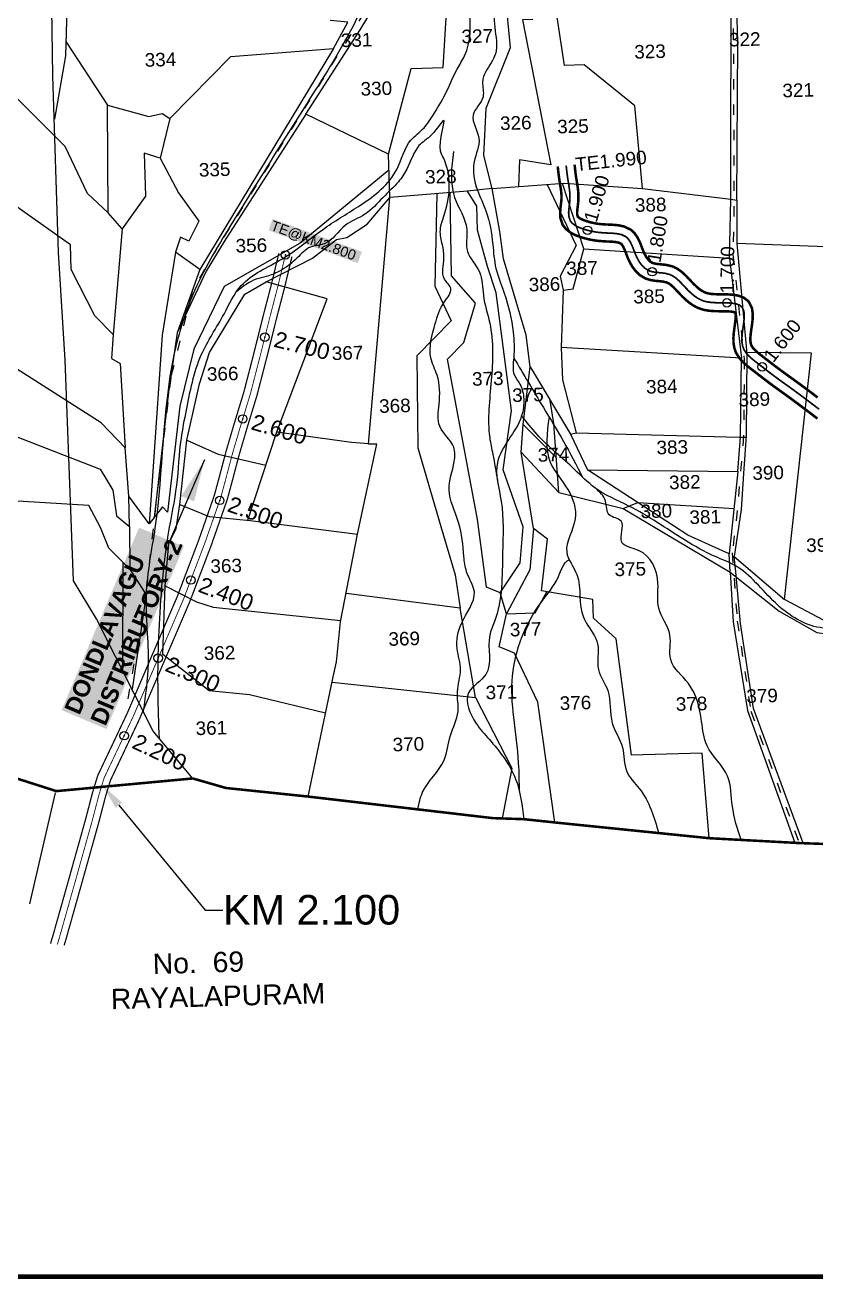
# Model space of a CAD drawing. Header units: millimetres. Extents: x 199160 to 202987, y 1604256 to 1610085.
# Drawn here: x 200035 to 200968, y 1604256 to 1605736 of the extents above; entities that cross this region are included whole.
import ezdxf
from ezdxf import colors
from ezdxf.entities.mleader import LeaderData, LeaderLine
from ezdxf.enums import TextEntityAlignment as Align
from ezdxf.math import Vec2, Vec3

# ---------------------------------------------------------------- set-up
doc = ezdxf.new("R2010")
doc.units = ezdxf.units.MM
doc.header["$PDMODE"] = 32
doc.header["$PDSIZE"] = 10
doc.linetypes.add('ACAD_ISO03W100', pattern=[30, 12, -18])
doc.linetypes.add('HIDDEN2', pattern=[0.1875, 0.125, -0.0625])
for name, color, linetype in [('CANAL1', 7, 'Continuous'), ('CHANAGE', 1, 'Continuous'), ('CSMark', 72, 'Continuous'), ('PLOTS', 7, 'Continuous'), ('PLOTS NO', 7, 'Continuous'), ('RE REMARKS', 7, 'Continuous'), ('ROADS', 1, 'Continuous'), ('STREAMS', 4, 'Continuous'), ('STRUCTURE', 5, 'Continuous'), ('text2', 7, 'Continuous'), ('VILLAGE BOUNDRY', 5, 'Continuous'), ('VILLAGE STONES', 240, 'Continuous')]:
    doc.layers.add(name, color=color, linetype=linetype)
doc.styles.add('FONT1', font='Arial')
doc.styles.get("Standard").update_dxf_attribs({"font": 'arial.ttf'})
doc.dimstyles.get("Standard").update_dxf_attribs({"dimtxt": 0.18, "dimasz": 0.18, "dimexe": 0.18, "dimexo": 0.0625, "dimgap": 0.09, "dimtad": 0, "dimtih": 1, "dimtoh": 1, "dimdec": 4, "dimzin": 0, "dimdsep": 46, "dimtxsty": 'Standard', "dimcen": 0.09, "dimadec": 0, "dimazin": 0, "dimtfac": 1, "dimtdec": 4, "dimtofl": 0, "dimtmove": 0, "dimatfit": 3, "dimfxl": 1, "dimtolj": 1, "dimtzin": 0, "dimarcsym": 0})

msp = doc.modelspace()

# ---------------------------------------------------------------- linework, layer by layer
at = {"color": 5, "const_width": 5.600000000000001}
msp.add_lwpolyline([(199162.9443110251, 1609712.560725356), (202984.0748436668, 1609712.560725356), (202984.0748436668, 1604258.333735846), (199162.9443110251, 1604258.333735846)], close=True, dxfattribs=at)
at = {"layer": 'CANAL1', "color": 200, "linetype": 'ByBlock', "ltscale": 40, "const_width": 3}
for points in [[(200970.243333737, 1605296.164644084), (200966.298707012, 1605299.152579059), (200962.3429432166, 1605302.138767735), (200958.3698940105, 1605305.12221998), (200954.3763369231, 1605308.099696112), (200950.3575868807, 1605311.069007861), (200945.8165870612, 1605314.385226508), (200942.2603991724, 1605316.951961021), (200938.2208603114, 1605319.84995809), (200934.2176899319, 1605322.723160131), (200930.2702530012, 1605325.578247464), (200925.6566267608, 1605328.972083412), (200922.5624355984, 1605331.297191567), (200918.7457446778, 1605334.211429916), (200914.90000237, 1605337.179788369), (200910.9827397423, 1605340.213992907), (200905.9564603526, 1605344.089047972), (200902.9647168493, 1605346.388650017), (200899.2442189456, 1605349.379616689), (200896.0985447465, 1605352.237371565), (200893.7705600327, 1605354.850596472), (200892.1023204229, 1605357.528324708), (200891.3766573342, 1605359.557543424), (200890.8935993677, 1605362.558265421), (200890.8315209708, 1605366.296897501), (200891.1782410692, 1605370.759468227), (200891.9748087462, 1605376.737787259), (200892.6940207789, 1605381.595730396), (200893.4354672567, 1605387.774348864), (200893.677892546, 1605394.323977053), (200892.756878973, 1605401.548264946), (200888.7316984052, 1605409.552817572), (200883.2210296486, 1605413.881463964), (200876.5681587323, 1605416.409750747), (200869.9435692929, 1605417.509742342), (200863.6186656516, 1605417.882510611), (200858.1592490546, 1605417.950049743), (200852.4410397567, 1605417.991676573), (200847.743705665, 1605418.153542609), (200843.6399547107, 1605418.540193938), (200840.1147944004, 1605419.215972466), (200837.1039201837, 1605420.212459731), (200834.0879442452, 1605421.745437464), (200830.9998368515, 1605423.848110356), (200827.7790103341, 1605426.522007445), (200824.4699914546, 1605429.670672407), (200821.2559215713, 1605433.005853915), (200817.5347908386, 1605437.014456771), (200813.6314526693, 1605441.024711592), (200809.1655616652, 1605444.992226972), (200803.9659302388, 1605448.542753506), (200798.72427811, 1605450.96363451), (200791.5947608019, 1605452.665726413), (200785.8742324775, 1605453.306501618), (200781.0666650099, 1605453.756234928), (200777.2469290915, 1605454.378206794), (200775.1905812602, 1605455.036741639), (200772.5275322353, 1605456.652828077), (200770.4109364562, 1605458.707866753), (200768.2185814109, 1605461.661169885), (200766.1055270782, 1605465.388868693), (200764.985784297, 1605467.782406227), (200762.3529854673, 1605474.428088527), (200760.2925277764, 1605479.641608101), (200757.6094630125, 1605485.162173663), (200753.8775605405, 1605490.44876922), (200749.9179344724, 1605494.113309403), (200741.9798191189, 1605497.980583742), (200735.4249509414, 1605499.397506499), (200729.4139472886, 1605499.999940822), (200723.8069192303, 1605500.263272654), (200720.2138528146, 1605500.409699691), (200714.1766395208, 1605500.849299514), (200709.8752576697, 1605501.386880844), (200705.6487488236, 1605502.143450156), (200701.3599585453, 1605503.162791702), (200698.0993451214, 1605504.110631768), (200692.8210067201, 1605506.018925016), (200689.5151277545, 1605507.681171208), (200687.3740541073, 1605509.308660796), (200687.2173959334, 1605509.505011964), (200686.4504679232, 1605511.843066281), (200686.3540494504, 1605514.680766215), (200686.7421598191, 1605519.100530873), (200687.396547844, 1605524.414017638), (200687.8330396992, 1605529.162398452), (200687.8479071315, 1605536.262971763), (200687.357927844, 1605541.903980672), (200686.6249136713, 1605547.127397097), (200685.813743915, 1605552.034170377), (200685.1744441667, 1605555.979066735), (200684.433483278, 1605561.368606614), (200683.8775468773, 1605566.132466277), (200683.3528127603, 1605571.017929967)], [(200969.9606489595, 1605271.283856241), (200966.0177277365, 1605274.267413222), (200962.085397901, 1605277.249565502), (200958.1555257223, 1605280.230878133), (200954.2356866279, 1605283.200030447), (200950.3132262913, 1605286.161078488), (200946.3878927644, 1605289.108699955), (200942.4565082297, 1605292.039822099), (200938.5173574725, 1605294.950320763), (200934.0664129388, 1605298.200773492), (200930.5787347451, 1605300.718060056), (200926.5625248074, 1605303.599320771), (200922.5262304173, 1605306.496296398), (200918.4839819408, 1605309.419958669), (200913.7233732392, 1605312.921916588), (200910.4861689307, 1605315.354490964), (200906.5667993368, 1605318.347129722), (200902.6662332893, 1605321.357804196), (200898.7534157515, 1605324.388565688), (200893.7565396474, 1605328.240952028), (200890.6034961106, 1605330.664537257), (200886.2426254085, 1605334.170309675), (200881.8678760042, 1605338.144644157), (200877.6995385904, 1605342.823714035), (200873.9926795771, 1605348.773675292), (200871.9238600569, 1605354.558849371), (200870.9201390898, 1605360.793893182), (200870.8186361709, 1605366.9068421), (200871.2808896087, 1605372.856421226), (200872.1691912538, 1605379.523212741), (200872.8693159485, 1605384.252229778), (200873.4796615099, 1605389.338358677), (200873.6308555077, 1605393.423181975), (200873.3504955441, 1605395.62228213), (200872.968335025, 1605396.382253996), (200871.3261681635, 1605397.006325743), (200867.7109573611, 1605397.606619773), (200862.9062338455, 1605397.889793806), (200857.9627509454, 1605397.950950257), (200852.0237808689, 1605397.994184159), (200846.4601475768, 1605398.185902109), (200840.8127504191, 1605398.717994247), (200835.0686869518, 1605399.819139843), (200829.3870798163, 1605401.699540268), (200823.8872423424, 1605404.495029541), (200818.9569233813, 1605407.852052697), (200814.4828686244, 1605411.566366996), (200810.3694223736, 1605415.480477056), (200806.7250784287, 1605419.262146085), (200803.0378367783, 1605423.234241792), (200799.805713839, 1605426.554896072), (200796.8349582554, 1605429.194127182), (200794.0654283188, 1605431.085278442), (200792.14472189, 1605431.972365489), (200788.1464771598, 1605432.926901356), (200783.8294875032, 1605433.410461575), (200778.5251684165, 1605433.906664488), (200772.5641390493, 1605434.877305557), (200766.8374187397, 1605436.711258361), (200760.2181706936, 1605440.728186663), (200755.3172490519, 1605445.486574458), (200751.4263057331, 1605450.728031636), (200748.3210537011, 1605456.20609442), (200746.614215703, 1605459.854593773), (200743.7589760031, 1605467.061758908), (200741.9720120634, 1605471.583247544), (200740.3323808951, 1605474.956886333), (200738.7505020826, 1605477.197768447), (200738.5020655276, 1605477.427690597), (200735.3925469535, 1605478.942579315), (200732.3049433596, 1605479.610006284), (200727.9465663327, 1605480.046811195), (200722.9305932163, 1605480.282384367), (200719.0801471854, 1605480.439300309), (200712.2089603733, 1605480.939625934), (200706.8709756962, 1605481.606760589), (200701.5711357914, 1605482.555462314), (200696.2530921761, 1605483.819432443), (200691.9016548785, 1605485.084368232), (200684.9008075448, 1605487.615405214), (200678.8816030839, 1605490.641952707), (200673.2912602456, 1605494.891327676), (200669.3366040666, 1605499.847988036), (200666.5587493793, 1605508.316547091), (200666.3242565259, 1605515.21792537), (200666.8494039645, 1605521.198255389), (200667.5087791557, 1605526.552236848), (200667.8349603008, 1605530.100601548), (200667.8460917585, 1605535.41690166), (200667.4786332576, 1605539.647359416), (200666.8529117028, 1605544.106214877), (200666.0763849914, 1605548.803432062), (200665.3935558333, 1605553.016933264), (200664.5920004649, 1605558.847220247), (200664.001720995, 1605563.90536818), (200663.4671872397, 1605568.882070034)]]:
    msp.add_lwpolyline(points, dxfattribs=at)
at = {"layer": 'CANAL1', "color": 1, "linetype": 'HIDDEN2', "ltscale": 25, "const_width": 2}
msp.add_lwpolyline([(200972.0560586562, 1605282.238522819), (200968.127983627, 1605285.217448392), (200964.1994297296, 1605288.197761109), (200960.26719682, 1605291.176304753), (200956.3280847539, 1605294.149923112), (200952.3788933874, 1605297.115459967), (200948.4164225764, 1605300.069759106), (200944.4374721766, 1605303.009664312), (200939.9415, 1605306.293), (200936.4195669587, 1605308.835010538), (200932.3916925594, 1605311.724639431), (200928.3719601746, 1605314.609728265), (200924.377117471, 1605317.499103067), (200919.69, 1605320.947), (200916.5243022646, 1605323.325841265), (200912.6562720073, 1605326.279279819), (200908.7831178296, 1605329.268796283), (200904.8680777469, 1605332.301279297), (200899.8565, 1605336.165), (200896.7841064799, 1605338.526593637), (200892.7434221771, 1605341.774963182), (200888.9832103754, 1605345.191007861), (200885.7350493116, 1605348.837155253), (200883.0475, 1605353.151), (200881.6502586956, 1605357.058196397), (200880.9068692288, 1605361.676079302), (200880.8250785708, 1605366.6018698), (200881.2295653389, 1605371.807944727), (200882.072, 1605378.1305), (200882.7816683637, 1605382.923980087), (200883.4575643833, 1605388.55635377), (200883.6543740268, 1605393.873579514), (200883.0536872586, 1605398.585273538), (200880.8, 1605403.067), (200878.2430914009, 1605405.075459167), (200873.9471634479, 1605406.708038245), (200868.827263327, 1605407.558181058), (200863.2624497486, 1605407.886152209), (200858.061, 1605407.9505), (200852.2324103128, 1605407.992930366), (200847.1019266209, 1605408.169722359), (200842.2263525649, 1605408.629094093), (200837.5917406761, 1605409.517556155), (200833.2455, 1605410.956), (200828.9875932938, 1605413.120233503), (200824.9783801164, 1605415.850081527), (200821.1309394793, 1605419.04418722), (200817.4197069141, 1605422.575574731), (200813.9905, 1605426.134), (200810.2863138084, 1605430.124349282), (200806.7185832541, 1605433.789803832), (200803.0002599603, 1605437.093177077), (200799.0156792788, 1605439.814015974), (200795.4345, 1605441.468), (200789.8706189808, 1605442.796313885), (200784.8518599903, 1605443.358481596), (200779.7959167132, 1605443.831449708), (200774.9055340704, 1605444.627756176), (200771.014, 1605445.874), (200766.3728514644, 1605448.69050737), (200762.8640927541, 1605452.097220605), (200759.822443572, 1605456.19460076), (200757.2132903897, 1605460.797481557), (200755.8, 1605463.8185), (200753.0559807352, 1605470.744923718), (200751.1322699199, 1605475.612427822), (200748.9709219538, 1605480.059529998), (200746.3140313115, 1605483.823268834), (200744.21, 1605485.7705), (200738.6861830362, 1605488.461581528), (200733.8649471505, 1605489.503756391), (200728.6802568107, 1605490.023376009), (200723.3687562233, 1605490.272828511), (200719.647, 1605490.4245), (200713.192799947, 1605490.894462724), (200708.373116683, 1605491.496820716), (200703.6099423075, 1605492.349456235), (200698.8065253607, 1605493.491112073), (200695.0005, 1605494.5975), (200688.8609071324, 1605496.817165115), (200684.1983654192, 1605499.161561957), (200680.3326571765, 1605502.099994236), (200678.277, 1605504.6765), (200676.5046086513, 1605510.079806686), (200676.3391529881, 1605514.949345792), (200676.7957818918, 1605520.149393131), (200677.4526634999, 1605525.483127243), (200677.834, 1605529.6315), (200677.846999445, 1605535.839936712), (200677.4182805508, 1605540.775670044), (200676.738912687, 1605545.616805987), (200675.9450644532, 1605550.418801219), (200675.284, 1605554.498), (200674.5127418714, 1605560.10791343), (200673.9396339362, 1605565.018917228), (200673.41, 1605569.95)], dxfattribs=at)
at = {"layer": 'CANAL1', "color": 200, "const_width": 1.5}
for points in [[(200064.7988682888, 1604651.394704273), (200068.0254316337, 1604662.279485571), (200085.7607904086, 1604725.239409783), (200106.2710191735, 1604798.539602961), (200114.4182538751, 1604829.873654964), (200120.6303086487, 1604850.106137919), (200129.9117139053, 1604869.61311618), (200155.1023686012, 1604922.900655985), (200184.9632680747, 1604992.611020122), (200214.0955051406, 1605060.455533872), (200239.3928177332, 1605126.969057802), (200258.1979495008, 1605180.78084895), (200264.4754440492, 1605204.1168599), (200271.9661197749, 1605232.527865514), (200280.902278622, 1605263.027167587), (200293.0265315903, 1605302.761460861), (200305.2242843979, 1605350.001117081), (200315.5297417239, 1605391.408972692), (200325.4957945745, 1605429.766536706), (200334.2304818499, 1605466.244322711)], [(200080.8434479414, 1604649.22358653), (200083.3965683664, 1604657.83651443), (200101.1652095915, 1604720.914590216), (200121.7189808265, 1604794.370397039), (200129.8157461249, 1604825.510345035), (200135.5816913513, 1604844.289862081), (200144.3682860947, 1604862.756883821), (200169.6936313988, 1604916.329344015), (200199.6707319252, 1604986.310979877), (200228.9304948594, 1605054.452466129), (200254.4251822668, 1605121.484942198), (200273.4960504991, 1605176.05715105), (200279.9365559508, 1605199.999140101), (200287.3818802251, 1605228.238134486), (200296.2317213779, 1605258.442832414), (200308.4314684097, 1605298.424539139), (200320.7337156021, 1605346.068882918), (200331.0362582761, 1605387.465027308), (200341.0202054255, 1605425.891463294), (200349.7906107868, 1605462.518415108)]]:
    msp.add_lwpolyline(points, dxfattribs=at)
at = {"layer": 'CANAL1', "color": 1, "linetype": 'HIDDEN2', "ltscale": 4, "const_width": 1}
msp.add_lwpolyline([(200072.8211581151, 1604650.309145401), (200075.711, 1604660.058), (200093.463, 1604723.077), (200113.995, 1604796.455), (200122.117, 1604827.692), (200128.106, 1604847.198), (200137.14, 1604866.185), (200162.398, 1604919.615), (200192.317, 1604989.461), (200221.513, 1605057.454), (200246.909, 1605124.227), (200265.847, 1605178.419), (200272.206, 1605202.058), (200279.674, 1605230.383), (200288.567, 1605260.735), (200300.729, 1605300.593), (200312.979, 1605348.035), (200323.283, 1605389.437), (200333.258, 1605427.829), (200342.0105463183, 1605464.381368909)], dxfattribs=at)
at = {"layer": 'CSMark'}
for p in [(200698.5305934736, 1605493.571323758), (200774.9459671491, 1605444.621172413), (200863.1468157244, 1605407.887582732), (200904.7730593885, 1605332.374534551)]:
    msp.add_point(p, dxfattribs=at)
at = {"layer": 'PLOTS', "color": 0}
for points in [[(200232.7136201632, 1604846.385975253), (200186.1219961748, 1604902.219925388), (200119.1541338653, 1605034.949578114), (200091.8292603017, 1605079.674755379), (200084.3848370357, 1605277.488265266), (200082.0300952174, 1605340.058558129), (200074.1197405109, 1605467.369817502), (200067.7091862147, 1605675.873424065), (200063.1400943105, 1605968.199882416), (200061.736521648, 1606093.158989816), (200059.5149780604, 1606179.730649086), (200059.8018015217, 1606249.135561075), (200054.7548985828, 1606417.714237799), (200051.2235146857, 1606680.446487307), (200054.9228574829, 1606865.276824805), (200077.4472906252, 1606868.362233944), (200070.3125504401, 1606952.001088588), (200056.2108308306, 1607023.377778529), (200050.7058294092, 1607030.180491744), (200052.5051331756, 1607074.244282565), (199995.9841512037, 1607123.535106744), (199960.1824752205, 1607172.214552329), (199915.3976965095, 1607209.430810227), (199863.4569095134, 1607239.254352249)], [(200368.7439534278, 1604825.004696062), (200398.5663117076, 1604966.445932055), (200402.266390483, 1604983.994635292), (200407.1213239853, 1605031.394515069), (200427.1913967557, 1605134.950618002), (200450.0079723194, 1605241.173144177), (200440.2485853314, 1605240.8984833), (200465.2588521911, 1605532.379532205), (200463.7069936555, 1605583.285853864), (200366.0606432813, 1605630.456985636), (200430.2079291165, 1605730.320472494), (200499.4584978718, 1605844.858156692), (200540.5771757741, 1605920.821001848), (200563.7433123178, 1605963.618234952), (200584.0851505754, 1606001.197845693), (200567.7173312869, 1606040.662377429), (200617.7756507971, 1606151.401595876), (200637.7746805456, 1606194.227866108), (200647.1244468258, 1606231.471861788), (200684.9129501957, 1606400.63660745), (200697.3013639215, 1606443.943639974)], [(199639.1703799003, 1606301.683771772), (200092.4535776748, 1606078.612088659), (200109.2055176169, 1605930.972720555), (200100.9238321973, 1605885.124243585), (200092.6662976641, 1605822.434857923), (200084.8549156478, 1605782.622449326), (200082.3063210482, 1605699.610768635), (200069.2833681544, 1605624.673075912)], [(200132.7265754334, 1605514.328678919), (200108.3004677968, 1605536.808740647), (200081.8872663586, 1605592.560214438), (199577.872975541, 1606096.716972815)], [(200867.6377381413, 1605530.148244684), (200868.0006086137, 1605815.932176542), (200868.170751713, 1605890.129937725), (200860.2943192456, 1606038.058654956), (200695.9100344675, 1606043.190440693), (200692.0250787365, 1605988.339933903), (200618.5590926178, 1605991.187589454), (200620.989823019, 1605949.249651617), (200594.6724617959, 1605947.724292639), (200609.8972335694, 1605897.449705781), (200604.837664305, 1605829.632023107), (200650.7867340294, 1605826.203971723), (200868.0006086137, 1605815.932176542)], [(200463.7069936555, 1605583.285853864), (200490.4746948125, 1605684.526966335), (200528.3061841699, 1605685.591667431), (200531.7151256256, 1605744.319801117), (200538.0212380062, 1605798.543268259), (200533.4127465904, 1605836.732097107), (200550.9488411943, 1605877.713947305), (200552.1602440459, 1605942.2196184)], [(200874.9575196801, 1605529.251302756), (200876.1118455191, 1605714.866066239), (200873.3088928206, 1605814.461976778), (200873.867329049, 1605890.013505167), (201018.9811938616, 1605869.031842541), (201022.4340167386, 1605471.192392888), (200980.2328550378, 1605473.827767491)], [(200149.3575380473, 1605495.300418046), (200138.6258608185, 1605370.367833522), (200117.1286973984, 1605392.599211033), (200089.3246864156, 1605447.306009157), (200088.5070606882, 1605476.358293499), (199558.958059325, 1605851.27748754)], [(200586.0779487616, 1605543.008104942), (200576.3019219815, 1605581.925100497), (200578.9755039167, 1605637.529890719), (200607.6352316552, 1605709.235013945), (200597.7572923303, 1605811.987922625), (200604.837664305, 1605829.632023107)], [(200763.6898164659, 1605542.885680735), (200754.4796431754, 1605640.554267039), (200694.566007462, 1605688.774189741), (200671.551990075, 1605688.126500475), (200650.7867340294, 1605826.203971723)], [(200082.8243384425, 1605716.48339896), (200132.1343138672, 1605641.29539119), (200180.8191527736, 1605627.717134572), (200196.5707257612, 1605631.371786862), (200205.6956358034, 1605625.485132507), (200277.6293181646, 1605698.797607376), (200398.6229039204, 1605708.118748291), (200415.8253223308, 1605739.345745797), (200394.7914759611, 1605741.374076234)], [(200634.1515114275, 1605742.450091149), (200621.8854858173, 1605742.104885312), (200655.2016329261, 1605570.961923555), (200618.4757807126, 1605576.836596016), (200617.0477719536, 1605545.207890082)], [(200398.6229039204, 1605708.118748291), (200241.1423232119, 1605447.437614612), (200212.2043971969, 1605467.830389388), (200196.4542561222, 1605369.896856483), (200185.9539328074, 1605214.587400882), (200181.3994241283, 1605147.158903689), (200157.2364775947, 1605179.553116155), (200152.9012643076, 1605236.614272069), (200124.5571945231, 1605266.152384063), (199524.3178291564, 1605649.217931764)], [(200194.3501682644, 1605578.792935546), (200175.4423806413, 1605584.628614394), (200176.8742835164, 1605533.749528662), (200149.3575380473, 1605495.300418046), (200132.7265754334, 1605514.328678919), (200132.1343138672, 1605641.29539119)], [(200205.6956358034, 1605625.485132507), (200194.3501682644, 1605578.792935546), (200215.7323975698, 1605537.578102082), (200240.0291861579, 1605504.125901805), (200228.1408958519, 1605480.599970258), (200218.0768484976, 1605485.585024479), (200212.2043971969, 1605467.830389388)], [(200366.0606432813, 1605630.456985636), (200269.7191538653, 1605480.158422831), (200248.6690195949, 1605445.120194544), (200214.190421869, 1605372.305810936)], [(200464.2795645512, 1605564.503550247), (200359.5145856097, 1605478.287454948), (200269.7958220873, 1605427.157461613), (200233.7638664595, 1605353.060357088), (200217.4050603447, 1605286.007516912), (200202.9348559181, 1605160.797298691), (200197.0967185947, 1605166.956348563), (200181.3994241283, 1605147.158903689)], [(200634.6618487965, 1605141.647620904), (200620.3547348197, 1605231.578776527), (200622.5194838522, 1605264.403830227), (200630.8781582909, 1605332.341042801), (200626.2253312194, 1605369.823304971), (200599.5408603766, 1605459.723204524), (200595.0279209602, 1605492.282982035), (200586.0779487616, 1605543.008104942), (200556.8521653411, 1605539.592615822)], [(200586.0779487616, 1605543.008104942), (200671.0768676178, 1605549.045574303), (200763.6898164659, 1605542.885680735), (200867.6377381413, 1605530.148244684), (200874.9575196801, 1605529.251302756), (200874.7962193389, 1605477.802929822), (200886.6324386132, 1605347.852442743), (200885.7241439711, 1605251.083387736), (200882.7047079331, 1605206.581336688), (200879.8096026117, 1605163.911737737), (200871.7599773993, 1605108.548346273), (200931.221898965, 1605057.73045515), (200962.9585559375, 1605348.555002709), (200886.6457562172, 1605349.27129065)], [(200651.1595792616, 1605547.630850212), (200685.2476173882, 1605475.410490675), (200666.1652971528, 1605439.321111226), (200669.7127455711, 1605422.748673692), (200667.4761886395, 1605355.287460883), (200669.2220779664, 1605317.140899949), (200685.0485267462, 1605254.30243121), (200877.684064505, 1605249.120326279), (200885.6060785919, 1605249.343277509)], [(200694.1473066517, 1605471.79958683), (200669.128327847, 1605548.907169611)], [(200331.7337233663, 1605255.625571123), (200391.4574280249, 1605412.605711221), (200319.3598637297, 1605432.569161127), (200373.9086478612, 1605460.760244325), (200402.2480473417, 1605482.479744897), (200414.700970184, 1605484.927133237), (200438.4651769757, 1605500.756305237), (200465.2588521911, 1605532.379532205)], [(200520.5870619117, 1605536.736695292), (200518.2309692774, 1605427.714952965), (200537.7380555122, 1605386.549667577), (200497.2306796799, 1605345.460996822), (200498.3641504499, 1605236.850760031), (200525.617109335, 1605143.68753676), (200542.2688263153, 1605086.76426346), (200548.4322317175, 1605047.290003856), (200413.6192618536, 1605064.922102659)], [(200659.9118593312, 1604794.435122631), (200640.0446569157, 1604936.426286102), (200612.4517643762, 1604994.378190893), (200594.4743964316, 1605001.735378443), (200603.0462392623, 1605040.842880597), (200595.5929897302, 1605065.388079698), (200619.0644759068, 1605100.912744624), (200622.546422412, 1605143.422744387), (200599.0596953453, 1605210.906742945), (200608.9956245821, 1605280.756972053), (200590.6857012526, 1605419.850674598), (200580.4524862822, 1605450.732672729), (200568.7920640733, 1605493.514053586), (200567.9850325004, 1605522.189901159), (200556.8521653411, 1605539.592615822), (200465.2588521911, 1605532.379532205)], [(200595.5929897302, 1605065.388079698), (200579.4389289833, 1605072.133144974), (200568.825890608, 1605152.097744907), (200533.5113387524, 1605341.251486612), (200552.6507833504, 1605361.245825277), (200566.3026239913, 1605407.631294935), (200538.2312591798, 1605439.794770313), (200536.6010811877, 1605537.997818578)], [(200866.270697718, 1605460.767409612), (200867.6377381413, 1605530.148244684)], [(200669.7127455711, 1605422.748673692), (200681.4856239001, 1605424.274093671), (200694.1473066517, 1605471.79958683), (200866.270697718, 1605460.767409612), (200880.2784874629, 1605342.592454189)], [(201052.6236377564, 1605025.713233446), (201057.0042916294, 1605086.276673878), (201064.3753884131, 1605188.183602368), (201078.3696070828, 1605347.060467054), (200993.1378541515, 1605344.661768447), (200980.2328550378, 1605473.827767491), (200874.7962193389, 1605477.802929822)], [(199479.6638731845, 1605462.000548036), (200123.5498159169, 1605211.634695546), (200131.3306426111, 1605198.551700793), (200138.4540959028, 1605186.574040102), (200142.675319381, 1605156.4037788), (200157.9945485104, 1605143.986284149), (200157.2364775947, 1605179.553116155)], [(200241.1423232119, 1605447.437614612), (200214.190421869, 1605372.305810936), (200204.174416229, 1605302.387044033), (200187.1458907954, 1605154.406353707)], [(200225.5904788459, 1605245.731075414), (200240.6380925432, 1605312.123390988), (200252.4030394731, 1605349.385347455), (200294.0559937639, 1605418.215597086), (200319.3598637297, 1605432.569161127)], [(200138.6258608185, 1605370.367833522), (200136.7289628319, 1605342.013095312), (200147.1790486361, 1605336.218768069), (200152.9012643076, 1605236.614272069)], [(200879.3587836937, 1605249.167458321), (200880.2784874629, 1605342.592454189), (200667.4761886395, 1605355.287460883)], [(200630.8781582909, 1605332.341042801), (200678.5302337829, 1605252.879904208), (200685.0485267462, 1605254.30243121)], [(200620.3547348197, 1605231.578776527), (200664.8141685478, 1605183.814905993), (200658.9994224453, 1605265.609335078), (200654.7041960369, 1605292.610473505)], [(200622.5194838522, 1605264.403830227), (200661.9067954965, 1605224.712120536)], [(200217.3081478993, 1605169.807099496), (200225.5904788459, 1605245.731075414), (200262.6913389429, 1605229.237488565), (200318.844789479, 1605216.218452827)], [(200297.6414616674, 1605151.390589278), (200331.7337233663, 1605255.625571123), (200420.0366801579, 1605243.501557918), (200440.3225879897, 1605241.760944008)], [(200678.5302337829, 1605252.879904208), (200698.6575670521, 1605210.748009386), (200876.1793265657, 1605208.739355456), (200879.3587836937, 1605249.167458321)], [(200157.9945485104, 1605143.986284149), (200158.4963659902, 1605093.568071618), (200133.7546461917, 1605118.07289885), (200123.5897299034, 1605142.763637417), (200110.1618588526, 1605168.67109301), (199483.1638438301, 1605206.712453304)], [(200876.1793265657, 1605208.739355456), (200865.9409896437, 1605111.389144606), (200817.0373536941, 1605133.607898524), (200698.6575670521, 1605210.748009386)], [(200664.8141685478, 1605183.814905993), (200740.5391321324, 1605165.225919382), (200757.8474603731, 1605172.177953955)], [(200757.8474603731, 1605172.177953955), (200871.5945266073, 1605165.145239921)], [(200200.0095600255, 1605073.600799585), (200204.4576598426, 1605123.820917429), (200213.2036615009, 1605141.137286908), (200217.3081478993, 1605169.807099496), (200251.888950049, 1605155.672179499), (200300.6236730562, 1605151.111509362), (200427.1913967557, 1605134.950618002)], [(200740.5391321324, 1605165.225919382), (200867.0932710357, 1605089.940916487), (200865.9409896437, 1605111.389144606)], [(200842.2694366769, 1604775.84088861), (200833.878541748, 1604876.206770917), (200750.6581656573, 1604873.864678994), (200732.4177254854, 1605011.112871434), (200705.6509198763, 1605035.679128288), (200705.0338435303, 1605057.605392186), (200644.1482855762, 1605067.707672706), (200651.5364323523, 1605129.020646626), (200634.6618487965, 1605141.647620904), (200630.4502772564, 1605092.760974361), (200603.0462392623, 1605040.842880597)], [(200150.2214443782, 1605101.763764), (200149.5992402312, 1604974.60767297)], [(200953.2351230019, 1604769.939861571), (200894.354461629, 1604928.987413931), (200879.2629059329, 1605029.401673503), (200873.6054784957, 1605090.308839975), (200871.7599773993, 1605108.548346273)], [(200158.4963659902, 1605093.568071618), (200177.6337646837, 1605063.128848129), (200161.0441688208, 1604951.923935655)], [(200867.0932710357, 1605089.940916487), (200870.3934551581, 1605031.094522298), (200887.3723531497, 1604926.483983553), (200943.497034238, 1604770.380204798)], [(200867.0932710357, 1605089.940916487), (200924.9962084911, 1605044.016018791), (200969.3616531698, 1605018.537282246), (201014.9970706959, 1605012.555940699), (201044.9222180485, 1605008.056983466), (201048.0986393069, 1604991.083529544), (201049.5441053301, 1604939.72251128), (201049.6223626791, 1604936.941832201), (201084.6760585333, 1604928.932378028), (201075.725167605, 1604770.231917939)], [(200389.5182600879, 1604923.532907122), (200299.4908083937, 1604945.162325114), (200252.1737292705, 1604949.721910407), (200197.3049929127, 1604992.659090771), (200200.0095600255, 1605073.600799585), (200236.9753552157, 1605054.735755063), (200256.771037659, 1605048.450398394), (200407.2892044776, 1605033.033572566)], [(200603.0462392623, 1605040.842880597), (200636.9721291848, 1605041.797665429), (200650.5440573346, 1605066.646470631)], [(201175.1340187744, 1604935.590327938), (201174.2738076251, 1604951.634589762), (201080.5419615847, 1604988.519373148), (201052.6236377564, 1605025.713233446), (200977.0684189711, 1605033.426231716), (200931.221898965, 1605057.73045515)], [(200566.461322167, 1604942.046409115), (200548.4322317175, 1605047.290003856)], [(200397.253232989, 1604960.21827309), (200566.461322167, 1604942.046409115), (200609.0907774695, 1604858.410032399), (200598.0156494577, 1604799.165024934)]]:
    msp.add_lwpolyline(points, dxfattribs=at)
at = {"layer": 'ROADS', "linetype": 'ACAD_ISO03W100'}
for points in [[(200893.2951504716, 1606465.230319573), (200871.6198840129, 1606421.649397777), (200863.4295209369, 1606350.010873209), (200847.0922989412, 1606207.460455791), (200865.5624460476, 1606031.897345186), (200870.7286469215, 1605889.4783005), (200870.478328037, 1605855.61234885), (200870.2295189857, 1605821.95066441), (200871.5093185508, 1605521.802059655), (200870.2323719376, 1605464.528617019), (200883.7056577148, 1605341.584923446), (200882.7434505687, 1605250.835132657), (200875.4028930365, 1605162.631057425), (200869.418254456, 1605112.612993873), (200875.3459005998, 1605032.076732948), (200891.4472058505, 1604925.649503533), (200948.5011056021, 1604770.110262093)], [(200692.8866711474, 1606454.003133511), (200683.4385660884, 1606415.448447244), (200636.8266340906, 1606207.953524002), (200574.4957777938, 1606068.86350343), (200563.034698598, 1606043.28834153), (200549.8736834835, 1605998.551059411), (200538.6812605266, 1605931.942529439), (200498.6938557431, 1605852.373348322), (200418.7499981358, 1605724.368587957), (200261.6238543161, 1605473.358700035), (200231.820749139, 1605421.452558334), (200206.6252283082, 1605319.495436804), (200189.0329199181, 1605170.804947545), (200178.0187779438, 1605070.619536841), (200155.7922069791, 1604937.990535725)]]:
    msp.add_lwpolyline(points, dxfattribs=at)
at = {"layer": 'STREAMS'}
for points in [[(200053.2466424312, 1606529.927336993), (200115.2552944419, 1606556.138072269), (200148.0979795574, 1606579.373900939), (200186.3697753623, 1606641.643027154), (200204.241624066, 1606681.985726807), (200238.1241751447, 1606699.403416999), (200290.3350680269, 1606718.514611108), (200329.7865105156, 1606722.834970492), (200351.8227130878, 1606736.086686767), (200384.6891369977, 1606743.22038203), (200410.140145119, 1606751.847169447), (200439.0866954488, 1606756.224834005), (200466.2906036025, 1606759.627278187), (200478.2412346064, 1606733.913156494), (200486.1118220119, 1606666.555250593), (200479.7933018679, 1606626.105912714), (200463.3204928502, 1606559.34494184), (200439.1524382522, 1606500.840717231), (200432.830908358, 1606477.477586294), (200414.1332243051, 1606426.263829846), (200401.7008124636, 1606381.893230381), (200397.0368541951, 1606318.885269254), (200407.3137399335, 1606286.420101129), (200402.2677845698, 1606247.382271301), (200402.8037332162, 1606228.338677212), (200412.8334270511, 1606176.442372611), (200433.2365916645, 1606147.215536604), (200450.5016657982, 1606108.503844205), (200479.9078414291, 1606082.31957008), (200496.3303693802, 1606050.589702448), (200529.2386983489, 1606015.774355518), (200545.2898870525, 1605978.388610502), (200536.5323027975, 1605943.151378095), (200520.1822730146, 1605897.970917367), (200488.3204499907, 1605848.78132481), (200464.2718148179, 1605815.323845118), (200420.3327470119, 1605731.777078383), (200367.6113315524, 1605643.757521479), (200280.4434660078, 1605504.281411013), (200235.2111826979, 1605423.162130658), (200210.468706962, 1605346.325622184), (200188.061979287, 1605142.455947939), (200177.6337646837, 1605063.128848129), (200179.918465189, 1604981.947732496), (200174.2203294168, 1604925.808913317)], [(200541.958701751, 1606738.56543542), (200516.9113447401, 1606699.534551557), (200502.560657048, 1606664.373227066), (200510.7186438211, 1606588.277636207), (200497.273814419, 1606515.965771656), (200496.4821796805, 1606482.668889293), (200488.6777381553, 1606459.558047857), (200484.2071008132, 1606423.507945831), (200477.240219145, 1606389.129611821), (200478.3552552483, 1606349.509593955), (200474.9081815003, 1606326.168646876), (200476.3359640072, 1606275.435968117), (200477.8662560355, 1606221.060870017), (200478.9832876389, 1606181.369947047), (200490.7488475922, 1606142.870017797), (200518.839681107, 1606089.400156104), (200538.2679008825, 1606060.139997293), (200553.7576587367, 1606044.441902685), (200563.3483313997, 1606024.475913211), (200563.7905055544, 1606008.764361043), (200578.4273517026, 1605976.361324364), (200589.7736842325, 1605952.342888603), (200590.3581172795, 1605931.576522656), (200595.3516600088, 1605919.411450057), (200595.9409001521, 1605898.474275973), (200590.5156714661, 1605877.538778607), (200591.1077943578, 1605856.499173271), (200586.3168537668, 1605832.300018822), (200587.531858929, 1605789.127850592), (200588.1979069615, 1605765.461500353), (200589.1053161804, 1605733.218984299), (200589.9896558652, 1605701.796186412), (200578.5381943338, 1605680.964566238), (200574.7835246424, 1605668.553271334), (200575.2705786841, 1605651.247024679), (200563.555675282, 1605629.314148001), (200570.3313787094, 1605602.432483479), (200564.8165803868, 1605574.241215877), (200568.7039437883, 1605540.977681185), (200578.7567417964, 1605516.386971388), (200586.7436393018, 1605476.861077112), (200590.5506071258, 1605448.52856452), (200600.402736125, 1605419.272378359), (200610.8493461837, 1605373.272474112), (200611.5482402945, 1605343.115300202), (200612.1147936172, 1605322.984245521), (200618.7824185916, 1605312.015372643), (200623.2802328549, 1605294.407677744), (200620.8134199068, 1605274.358039866), (200592.200588586, 1605219.280811654), (200596.7155749727, 1605173.678997946), (200598.4196275206, 1605113.12975457), (200588.7515466526, 1605031.590339378), (200583.1212130346, 1605015.35223737), (200578.5581901579, 1604969.009730304), (200558.3080125774, 1604947.59781879), (200567.1473019273, 1604911.373089555), (200582.4435707051, 1604892.69839642), (200613.7737528103, 1604845.689729516), (200623.4186956284, 1604798.302478166)], [(200193.2726296317, 1604893.650829107), (200191.7276138852, 1604948.549097689), (200195.5866777997, 1605064.04234102), (200204.1362037769, 1605135.893936335), (200213.8189113352, 1605192.557354676), (200219.1876612146, 1605247.773546352), (200225.1725940634, 1605281.096341892), (200242.6867584127, 1605346.337835669), (200269.5945520284, 1605394.664419358), (200289.9904417432, 1605428.392805241), (200337.9256279414, 1605459.573018093), (200388.4491702846, 1605496.094058238), (200431.0078057831, 1605523.547272661), (200473.4352447911, 1605565.258858787), (200490.1483848035, 1605600.023082377), (200505.7708406338, 1605614.688910735), (200515.4776929244, 1605628.28787863), (200530.9561027098, 1605654.474647946), (200544.7419756166, 1605683.935334486), (200553.523903613, 1605699.442474416), (200559.7654303173, 1605754.035875057), (200558.6480833796, 1605793.738002642), (200557.9794091783, 1605817.497667215), (200554.3552006194, 1605833.73834454), (200560.205763338, 1605849.882183142), (200559.5271800932, 1605873.993940782), (200558.9639094814, 1605894.008352544), (200557.9289030676, 1605930.784715646), (200556.5982197341, 1605950.418356229), (200551.9028994275, 1605961.521342596), (200545.2891230099, 1605978.424578028)], [(200498.4029713371, 1604809.86773452), (200503.889911189, 1604829.998607166), (200529.2769645011, 1604867.946909069), (200536.8269426971, 1604897.029085172), (200545.748352434, 1604925.340435531), (200545.0882547867, 1604948.79535372), (200548.7225562751, 1604974.817281199), (200544.8105028161, 1604999.986625702), (200549.7142964147, 1605029.448792186), (200565.0476486991, 1605066.545099192), (200555.945794929, 1605090.38868837), (200552.7382316001, 1605108.499617176), (200546.5263439372, 1605148.375469982), (200535.1931717504, 1605187.36361422), (200541.259931665, 1605220.64922582), (200540.7905347271, 1605237.328071474), (200524.1988619734, 1605262.168421896), (200523.4683833272, 1605288.124152772), (200520.9912734246, 1605322.584550365), (200513.8155230616, 1605342.704051988), (200518.8918229057, 1605383.339575105), (200529.7908584814, 1605409.156385495), (200537.2556415387, 1605424.656244314), (200529.8794806216, 1605435.873974583), (200529.1849247511, 1605460.553279509), (200527.3014652413, 1605476.381047229), (200524.9209271077, 1605493.750625381), (200530.3380680026, 1605514.121616984), (200528.5091581644, 1605579.10735175), (200525.2337788795, 1605586.802471028), (200528.8117989921, 1605623.301485416), (200514.8952316416, 1605606.642791978), (200499.6930523207, 1605593.48779556), (200485.2012367122, 1605565.560549451), (200475.3739832403, 1605550.853079687), (200457.2847482562, 1605532.448103361), (200435.874788588, 1605512.397474859), (200412.9212350084, 1605499.512624342), (200388.0047033054, 1605477.68130519), (200371.5532203375, 1605473.706682818), (200355.8524571962, 1605460.890505779), (200334.3852329447, 1605444.902072736), (200319.3435850129, 1605438.965126809), (200307.6077167923, 1605435.861198979), (200284.55972275, 1605421.467602368)], [(200540.2793865553, 1605586.368042611), (200541.8034392767, 1605532.214642669), (200556.1447215001, 1605494.680850672), (200556.8796024288, 1605468.568695704), (200571.118780523, 1605444.310124804), (200575.6887509648, 1605416.798616998), (200583.1296243694, 1605384.047766094), (200585.0423107153, 1605316.08524275), (200583.1349166973, 1605248.980892674), (200586.8741699638, 1605229.021015312), (200592.1963043212, 1605198.628165598)], [(200611.5482402945, 1605343.115300202), (200646.4953876014, 1605284.26699898), (200670.2965836176, 1605244.171455066), (200692.684315939, 1605202.194827107)], [(201413.6975041741, 1604756.660058829), (201364.0657938797, 1604788.770672235), (201354.6124454029, 1604819.749681637), (201348.7205244106, 1604866.290886109), (201347.9181360679, 1604894.801748115), (201292.6230252551, 1604913.695691697), (201216.1405421495, 1604923.045602205), (201181.9498348761, 1604934.996397797), (201146.9462456229, 1604954.576497588), (201084.3109324508, 1604980.135049741), (201057.9129904636, 1605006.364460184), (201031.4380496082, 1605020.44544307), (200969.338845293, 1605025.154286205), (200920.3404141144, 1605053.720772866), (200872.8659832914, 1605097.617438958), (200849.3905148414, 1605108.350372474), (200813.0687417463, 1605128.012927339), (200747.534897446, 1605168.035826939), (200707.3785938979, 1605189.495021301), (200683.6635150184, 1605210.904471581), (200639.1140206992, 1605252.435975904), (200620.8040413196, 1605274.691284495)], [(200653.1594651231, 1605273.243353957), (200654.6649086919, 1605219.751183691), (200675.4247580356, 1605187.453704834), (200684.0970416736, 1605152.69464198), (200674.0768268004, 1605113.775612331), (200685.9717557428, 1605087.062497451), (200693.7584662284, 1605036.633163079), (200697.1334931873, 1605030.218668511), (200710.574278775, 1605005.140109515), (200711.4243753108, 1604974.934056242), (200722.4717587002, 1604950.053314202), (200727.7946604755, 1604911.752693707), (200739.8152613894, 1604883.006170832), (200744.8622226719, 1604854.509281429), (200759.7519241334, 1604834.509826066), (200782.6615139192, 1604781.918857408)], [(200880.0049275231, 1604773.805262071), (200869.6250044431, 1604813.540929379), (200863.9707342388, 1604848.93492666), (200839.6628313667, 1604885.073700499), (200833.2697346363, 1604913.77861615), (200817.6863453142, 1604958.437772468), (200796.7711238939, 1604986.690725334), (200795.9526297844, 1605015.773865463), (200782.6089594228, 1605047.534391381), (200781.7830245018, 1605076.881922127), (200758.7184580838, 1605115.658443924), (200738.8382663096, 1605125.94760921), (200738.1572773605, 1605150.144847531), (200724.3322442469, 1605157.610921245), (200719.8135214931, 1605173.881283875), (200708.0143994163, 1605189.034476111)], [(200618.2649588684, 1604831.168969769), (200617.3326932054, 1604864.294697368), (200611.4827406883, 1604918.708876194), (200610.1088361461, 1604967.527136289), (200643.7580932597, 1605054.22206803), (200664.355915798, 1605084.954520896), (200677.0498662604, 1605104.650205223), (200677.0556586519, 1605104.652960296)]]:
    msp.add_spline(points, degree=3, dxfattribs=at)
at = {"layer": 'text2', "color": 2, "linetype": 'Continuous'}
for p in [(200342.0105463183, 1605464.381368909), (200317.789224458, 1605367.362728359), (200291.6569687123, 1605270.861621685), (200264.5234025799, 1605174.631462172), (200230.3408914031, 1605080.664930566), (200191.8560479137, 1604988.384905898), (200151.6337878236, 1604896.844715077)]:
    msp.add_point(p, dxfattribs=at)
at = {"layer": 'VILLAGE BOUNDRY', "const_width": 3}
for points in [[(200232.7136201632, 1604846.385975253), (200071.6544672938, 1604831.429694379), (199481.9958698384, 1605020.061664948), (199485.2167744274, 1605056.971557202), (199479.4349257587, 1605478.699988702), (199483.348815986, 1605543.84964862), (199578.0285852818, 1606041.336603769), (199687.643304232, 1606508.085769838), (199843.9860069519, 1607133.499728094), (199874.9697791209, 1607301.785567452)], [(201784.7077805377, 1604584.5765806), (201639.0655597217, 1604627.21103359), (201588.08060762, 1604691.905898957), (201552.1012377753, 1604757.460717929), (201360.0446009898, 1604756.349679303), (201115.7641087496, 1604768.276968433), (201075.725167605, 1604770.231917939), (201014.3173382698, 1604767.741212835), (200948.5011056021, 1604770.110262093), (200842.2694366769, 1604775.84088861), (200659.9118593312, 1604794.435122631), (200623.4186956284, 1604798.302478166), (200586.8245442498, 1604799.545012891), (200368.7439534278, 1604825.004696062), (200271.7849597104, 1604835.137745864), (200232.7136201632, 1604846.385975253)]]:
    msp.add_lwpolyline(points, dxfattribs=at)
at = {"layer": 'VILLAGE BOUNDRY', "linetype": 'Continuous'}
msp.add_lwpolyline([(200070.3173073261, 1604829.446957116), (200040.0816789567, 1604698.276497403)], dxfattribs=at)

# ---------------------------------------------------------------- texts
at = {"layer": 'CHANAGE', "style": 'FONT1'}
for s, rotation, p in [('TE1.990 ', 6.130478672764903, (200684.3470940353, 1605571.124722973)), ('1.900', 73.79118026577056, (200701.6011216376, 1605504.134081769)), ('1.800', 80.75163153122018, (200776.7138262116, 1605455.47818279)), ('1.700', 89.29122306484257, (200863.2828876568, 1605418.886741083)), ('1.600', 52.36925204733372, (200911.4893322556, 1605341.086117574))]:
    msp.add_text(s, height=16, rotation=rotation, dxfattribs=at).set_placement(p, align=Align.MIDDLE_LEFT)
at = {"layer": 'CSMark', "color": 1}
for s, rotation, p in [('2.700', 346.0243380182549, (200329.4516815419, 1605365.478036572)), ('2.600', 343.6696520867562, (200302.9817793024, 1605267.912240506)), ('2.500', 340.7374616183978, (200275.2478346509, 1605171.095167193)), ('2.400', 339.1765205946727, (200241.0934427785, 1605076.161136483)), ('2.300', 336.8118058701157, (200202.3554660617, 1604982.596501434)), ('2.200', 334.6984618975439, (200163.649980634, 1604891.504353938))]:
    msp.add_text(s, height=19, rotation=rotation, dxfattribs=at).set_placement(p, align=Align.MIDDLE_LEFT)
at = {"layer": 'PLOTS NO'}
for s, p in [('331', (200407.6627117133, 1605709.712834465)), ('327', (200550.0393146357, 1605714.263926291)), ('322', (200865.8148862694, 1605710.504380213)), ('323', (200753.9894470079, 1605696.139906096)), ('334', (200176.144384301, 1605686.54502777)), ('330', (200430.9511585036, 1605652.440853459)), ('321', (200928.8527034981, 1605650.450142186)), ('326', (200595.5441529066, 1605611.826910409)), ('325', (200663.0286482947, 1605607.874886967)), ('335', (200240.105288659, 1605556.788087203)), ('328', (200507.1052182487, 1605548.484910243)), ('388', (200754.7521755263, 1605515.213830705)), ('356', (200283.4248556636, 1605467.161736988)), ('387', (200673.766436062, 1605440.374682773)), ('386', (200629.4243910553, 1605421.307981336)), ('385', (200752.825905661, 1605407.020937508)), ('367', (200396.932131248, 1605340.263789166)), ('366', (200249.5758475998, 1605315.70862316)), ('373', (200562.4939230297, 1605309.94337749)), ('375', (200609.8660489765, 1605290.788482839)), ('384', (200767.9086429972, 1605300.617007701)), ('368', (200452.8441284876, 1605277.912966535)), ('389', (200877.1082907612, 1605285.503254433)), ('383', (200780.2383124868, 1605228.951317681)), ('374', (200640.0295697195, 1605220.23643437)), ('382', (200795.0857225578, 1605187.744007558)), ('390', (200893.3987519786, 1605198.816237312)), ('380', (200761.4016859405, 1605153.591428923)), ('381', (200819.1018862969, 1605146.66136253)), ('391', (200956.9362517776, 1605113.547290304)), ('363', (200253.6775542235, 1605088.911662163)), ('375', (200730.7019428295, 1605085.110611897)), ('377', (200607.1073748612, 1605013.987140011)), ('369', (200463.8381516875, 1605002.892285675)), ('362', (200245.8704033905, 1604986.091731407)), ('371', (200578.5196492432, 1604939.79493593)), ('379', (200886.2562021669, 1604935.498541646)), ('376', (200665.944092182, 1604927.192560111)), ('378', (200803.018416091, 1604926.095774002)), ('361', (200236.2368786665, 1604897.470426822)), ('370', (200468.7701426074, 1604878.343329311))]:
    msp.add_text(s, height=15.98302253384378, rotation=1.612063995993594, dxfattribs=at).set_placement(p)
at = {"layer": 'ROADS', "linetype": 'ACAD_ISO03W100'}
for s, p in [('No.  69 ', (200185.7336715974, 1604615.399008656)), ('RAYALAPURAM', (200136.366473688, 1604573.903488061))]:
    msp.add_text(s, height=23.97453380076566, rotation=1.612063995993594, dxfattribs=at).set_placement(p)
at = {"layer": 'STRUCTURE', "color": 5, "attachment_point": 1, "bg_fill": 1, "box_fill_scale": 1.1, "bg_fill_color": 7, "bg_fill_true_color": 16777215, "bg_fill_transparency": 0}
for s, insert, char_height, width, rotation in [('TE@KM2.800', (200327.6963420854, 1605505.445456557), 12, 109.8885402455661, 339.8249267681359), ('{\\fArial|b1|i0|c0|p34;\\C1;DONDLAVAGU\\PDISTRIBUTORY-2}', (200080.5023178564, 1604928.207546156), 20, 230.049931787176, 66.99746034131002)]:
    msp.add_mtext(s, dxfattribs=dict(at, insert=insert, char_height=char_height, width=width, rotation=rotation))

# ---------------------------------------------------------------- leaders
at = {"layer": 'RE REMARKS', "color": 1}
msp.add_leader([(200246.5022183353, 1605222.512834536), (200204.694662131, 1605125.425270006)], dimstyle='Standard', override={"dimasz": 50}, dxfattribs=at)
at = {"layer": 'VILLAGE STONES', "color": 1}
ml = msp.add_multileader_mtext('Standard', dxfattribs=at)
ml.set_content('KM 2.100', color=1)
ml.set_leader_properties()
ml.build(insert=Vec2(0, 0))
ml.multileader.update_dxf_attribs({"dogleg_length": 0.36, "arrow_head_size": 30})
ctx = ml.context
ctx.base_point, ctx.char_height, ctx.arrow_head_size, ctx.landing_gap_size, ctx.plane_origin = Vec3(200268.1749430097, 1604691.06255151), 35, 30, 0.09, Vec3(199786.6311025108, 1604571.863813978)
notes = []
notes.append((ctx, [(0, (1, 1, 0), (200247.2213700744, 1604691.06255151), (1, 0), 20.9535729353223, [(0, [(200126.4823950389, 1604837.888738604)], 0, [])])]))
ctx.mtext.insert, ctx.mtext.flow_direction = Vec3(200268.2649430097, 1604708.860982615), 5
for ctx, leaders in notes:
    for number, flags, end, landing, length, lines in leaders:
        leader = LeaderData()
        leader.index, (leader.has_last_leader_line, leader.has_dogleg_vector, leader.attachment_direction) = number, flags
        leader.last_leader_point, leader.dogleg_vector, leader.dogleg_length = Vec3(end), Vec3(landing), length
        for number, points, colour, breaks in lines:
            line = LeaderLine()
            line.index, line.vertices, line.color, line.breaks = number, Vec3.list(points), colors.encode_raw_color(colour), breaks
            leader.lines.append(line)
        ctx.leaders.append(leader)

doc.saveas('drawing.dxf')
